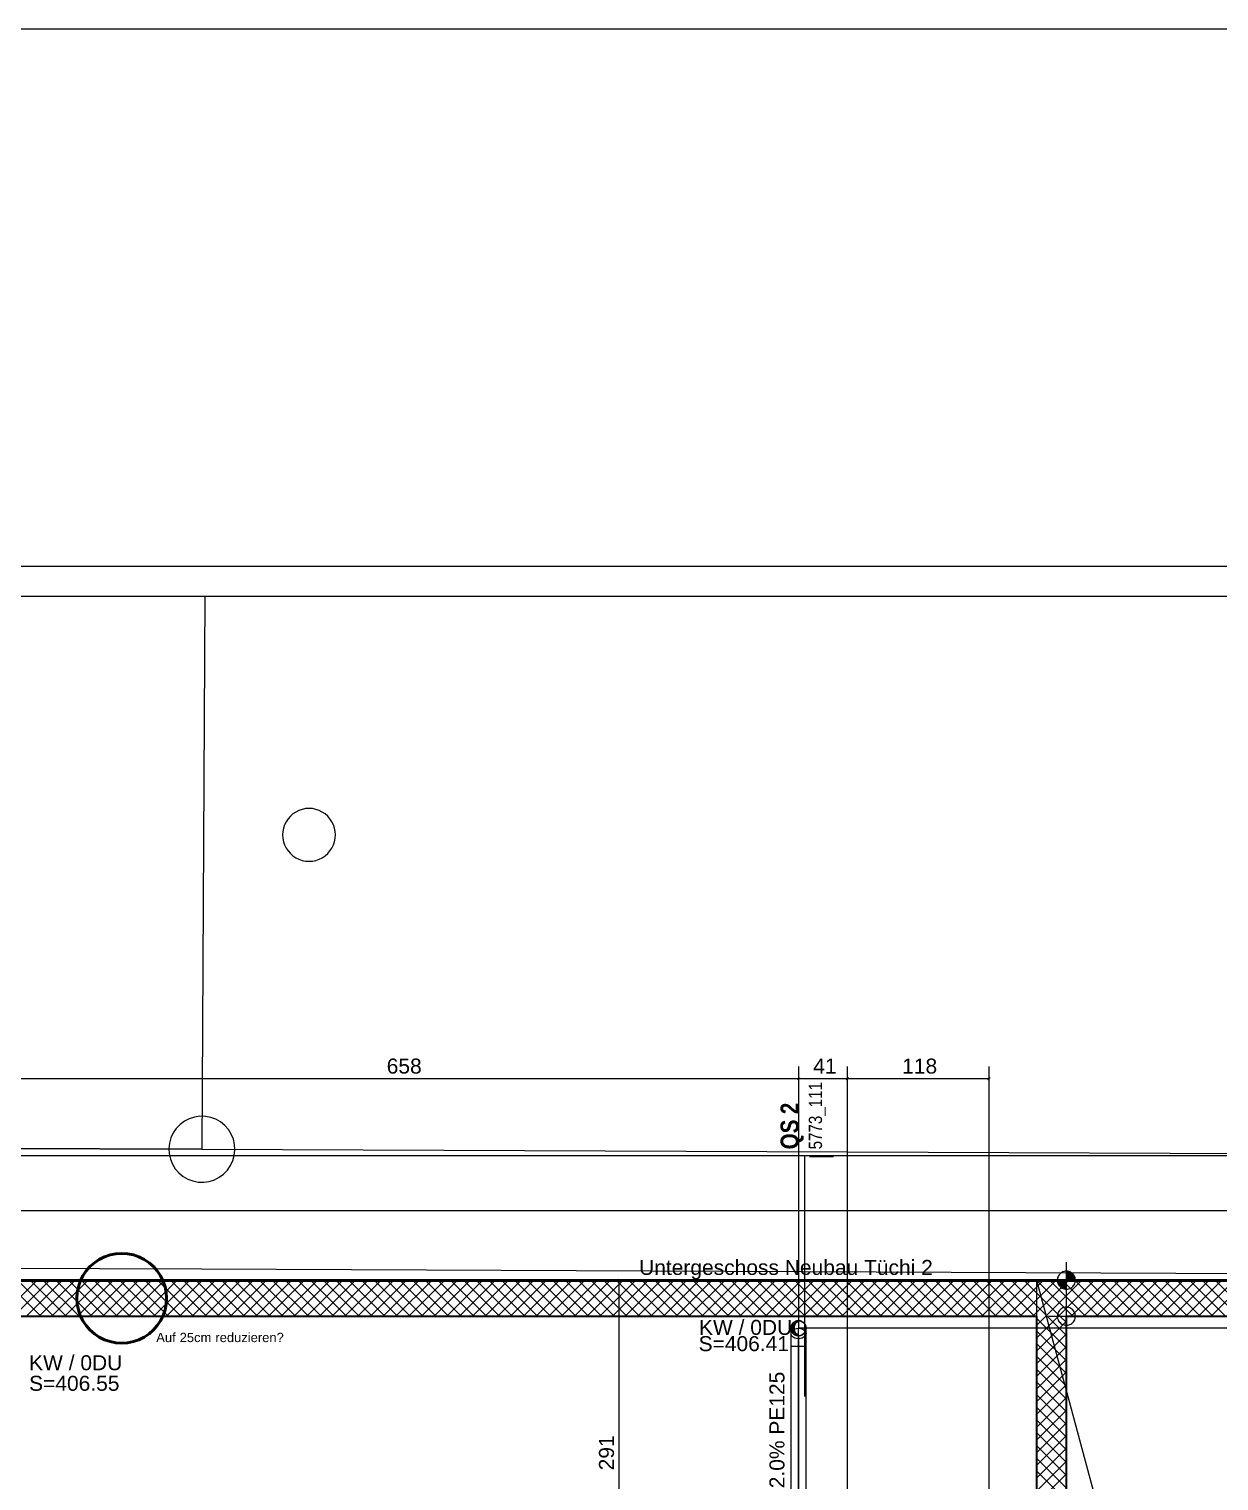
# Model space of a CAD drawing. Extents: x -1 to 1342, y -35 to 723.
# Drawn here: x 338.9 to 537, y 447.6 to 689.5 of the extents above; entities that cross this region are included whole.
import ezdxf
from ezdxf.lldxf.tags import DXFTag

# ---------------------------------------------------------------- set-up
doc = ezdxf.new("R2010")
doc.units = 0
doc.layers.get('0').update_dxf_attribs({"lineweight": 18})
for name, color, linetype, lineweight in [('-1._UG_2_005 Situation', 7, 'Continuous', 18), ('-1._UG_3_- offene Fragen', 7, 'Continuous', 25), ('-1._UG_3_- offene Fragen Neu', 7, 'Continuous', 25), ('-1._UG_3_0 Neu', 7, 'Continuous', 25), ('-1._UG_3_000-2 Kataster Parzellenpunkte', 7, 'Continuous', 25), ('-1._UG_3_000-3 Kataster Parzellengrenzen', 7, 'Continuous', 25), ('-1._UG_3_010 Aussenwände Bauteilschraffuren Neu', 7, 'Continuous', 25), ('-1._UG_3_010 Aussenwände Neu', 7, 'Continuous', 25), ('-1._UG_3_015 Innenwände Bauteilschraffuren Neu', 7, 'Continuous', 25), ('-1._UG_3_015 Innenwände Neu', 7, 'Continuous', 25), ('-1._UG_3_035 Decken Neu', 7, 'Continuous', 25), ('-1._UG_3_111 Bemassung Ausführung Koten Neu', 7, 'Continuous', 25), ('-1._UG_3_200 Schnittlinien', 7, 'Continuous', 25)]:
    doc.layers.add(name, color=color, linetype=linetype, lineweight=lineweight)
for name, color, linetype, lineweight, true_color in [('GP_Kopf', 7, 'Continuous', 25, 0xffff80), ('S_Schmutzwasser', 7, 'Continuous', 18, 0xcc6600), ('S_Schmutzwasser@DELETE-EINSTRICH', 7, 'Continuous', 18, 0xcc6600), ('S_T_Text_Grundleitungen', 2, 'Continuous', 18, 0xffff00), ('X_Geometrie', 3, 'Continuous', 18, 0x00ff00), ('X_Mass', 7, 'Continuous', 18, 0x0080ff)]:
    doc.layers.add(name, color=color, linetype=linetype, lineweight=lineweight, true_color=true_color)
doc.styles.get("Standard").update_dxf_attribs({"font": 'arial.ttf'})
tags = doc.linetypes.add('Strich 1_0.5mm', pattern=[0.0055, 0.005, -0.0005]).pattern_tags.tags
tags[6:7] = [DXFTag(74, 4), DXFTag(75, 0), DXFTag(340, '0'), DXFTag(46, 1.0), DXFTag(50, 0.0), DXFTag(44, 0.0), DXFTag(45, 0.0)]
tags[4:5] = [DXFTag(74, 4), DXFTag(75, 0), DXFTag(340, '0'), DXFTag(46, 1.0), DXFTag(50, 0.0), DXFTag(44, 0.0), DXFTag(45, 0.0)]
tags = doc.linetypes.add('Strich 3_1mm Kanten', pattern=[0.004, 0.003, -0.001]).pattern_tags.tags
tags[6:7] = [DXFTag(74, 4), DXFTag(75, 0), DXFTag(340, '0'), DXFTag(46, 1.0), DXFTag(50, 0.0), DXFTag(44, 0.0), DXFTag(45, 0.0)]
tags[4:5] = [DXFTag(74, 4), DXFTag(75, 0), DXFTag(340, '0'), DXFTag(46, 1.0), DXFTag(50, 0.0), DXFTag(44, 0.0), DXFTag(45, 0.0)]
tags = doc.linetypes.add('STRICHLINIE2', pattern=[9.525, 6.35, -3.175]).pattern_tags.tags
tags[6:7] = [DXFTag(74, 4), DXFTag(75, 0), DXFTag(340, '0'), DXFTag(46, 0.0), DXFTag(50, 0.0), DXFTag(44, 0.0), DXFTag(45, 0.0)]
tags[4:5] = [DXFTag(74, 4), DXFTag(75, 0), DXFTag(340, '0'), DXFTag(46, 0.0), DXFTag(50, 0.0), DXFTag(44, 0.0), DXFTag(45, 0.0)]
tags = doc.linetypes.add('Strichpunkt 3_1_1mm Achsen', pattern=[0.005, 0.003, -0.001, 0, -0.001]).pattern_tags.tags
tags[10:11] = [DXFTag(74, 4), DXFTag(75, 0), DXFTag(340, '0'), DXFTag(46, 1.0), DXFTag(50, 0.0), DXFTag(44, 0.0), DXFTag(45, 0.0)]
tags[8:9] = [DXFTag(74, 4), DXFTag(75, 0), DXFTag(340, '0'), DXFTag(46, 1.0), DXFTag(50, 0.0), DXFTag(44, 0.0), DXFTag(45, 0.0)]
tags[6:7] = [DXFTag(74, 4), DXFTag(75, 0), DXFTag(340, '0'), DXFTag(46, 1.0), DXFTag(50, 0.0), DXFTag(44, 0.0), DXFTag(45, 0.0)]
tags[4:5] = [DXFTag(74, 4), DXFTag(75, 0), DXFTag(340, '0'), DXFTag(46, 1.0), DXFTag(50, 0.0), DXFTag(44, 0.0), DXFTag(45, 0.0)]
tags = doc.linetypes.add('Strichpunkt 6_2_2mm Schnitt', pattern=[0.5, 0.3, -0.1, 0, -0.1]).pattern_tags.tags
tags[10:11] = [DXFTag(74, 4), DXFTag(75, 0), DXFTag(340, '0'), DXFTag(46, 1.0), DXFTag(50, 0.0), DXFTag(44, 0.0), DXFTag(45, 0.0)]
tags[8:9] = [DXFTag(74, 4), DXFTag(75, 0), DXFTag(340, '0'), DXFTag(46, 1.0), DXFTag(50, 0.0), DXFTag(44, 0.0), DXFTag(45, 0.0)]
tags[6:7] = [DXFTag(74, 4), DXFTag(75, 0), DXFTag(340, '0'), DXFTag(46, 1.0), DXFTag(50, 0.0), DXFTag(44, 0.0), DXFTag(45, 0.0)]
tags[4:5] = [DXFTag(74, 4), DXFTag(75, 0), DXFTag(340, '0'), DXFTag(46, 1.0), DXFTag(50, 0.0), DXFTag(44, 0.0), DXFTag(45, 0.0)]
tags = doc.linetypes.add('STRICHPUNKT2', pattern=[12.7, 6.35, -3.175, 0, -3.175]).pattern_tags.tags
tags[10:11] = [DXFTag(74, 4), DXFTag(75, 0), DXFTag(340, '0'), DXFTag(46, 0.0), DXFTag(50, 0.0), DXFTag(44, 0.0), DXFTag(45, 0.0)]
tags[8:9] = [DXFTag(74, 4), DXFTag(75, 0), DXFTag(340, '0'), DXFTag(46, 0.0), DXFTag(50, 0.0), DXFTag(44, 0.0), DXFTag(45, 0.0)]
tags[6:7] = [DXFTag(74, 4), DXFTag(75, 0), DXFTag(340, '0'), DXFTag(46, 0.0), DXFTag(50, 0.0), DXFTag(44, 0.0), DXFTag(45, 0.0)]
tags[4:5] = [DXFTag(74, 4), DXFTag(75, 0), DXFTag(340, '0'), DXFTag(46, 0.0), DXFTag(50, 0.0), DXFTag(44, 0.0), DXFTag(45, 0.0)]

# ---------------------------------------------------------------- blocks, each defined once
blk = doc.blocks.new('Polygon-A0SKLQGTLL')
at = {"color": 0, "linetype": 'ByBlock', "lineweight": -2, "ltscale": 0.25}
blk.add_line((0, 600.03), (1260, 600.03), dxfattribs=at)
blk = doc.blocks.new('Maß-A0SKLQGXLL', base_point=(-1.06, 639.5))
at = {"color": 0, "linetype": 'ByBlock', "lineweight": -2, "ltscale": 0.25}
blk.add_line((1260, 689.5), (0, 689.5), dxfattribs=at)
blk = doc.blocks.new('Polygon-A0SKLQGZLL', base_point=(5, 5))
at = {"color": 0, "linetype": 'ByBlock', "lineweight": -2, "ltscale": 0.25}
blk.add_line((5, 595.03), (1255, 595.03), dxfattribs=at)
blk = doc.blocks.new('WC mit 9_0 l Spülwassermenge-A0SKLQH9LL', base_point=(465.79, 471.78))
at = {"color": 0, "linetype": 'ByBlock', "lineweight": -2, "ltscale": 0.18}
for p, q in [((466.56, 474.18), (466.42, 474.11)), ((466.72, 474.24), (466.56, 474.18)), ((466.88, 474.27), (466.72, 474.24)), ((467.04, 474.28), (466.88, 474.27)), ((467.2, 474.27), (467.04, 474.28)), ((467.36, 474.24), (467.2, 474.27)), ((467.52, 474.18), (467.36, 474.24)), ((467.67, 474.11), (467.52, 474.18)), ((465.8, 473.19), (465.79, 473.03)), ((465.79, 473.03), (465.8, 472.87)), ((465.83, 473.35), (465.8, 473.19)), ((465.8, 472.87), (465.83, 472.7)), ((465.89, 473.51), (465.83, 473.35)), ((465.83, 472.7), (465.89, 472.55)), ((465.96, 473.65), (465.89, 473.51)), ((465.89, 472.55), (465.96, 472.4)), ((466.05, 473.79), (465.96, 473.65)), ((465.96, 472.4), (466.05, 472.27)), ((466.16, 473.91), (466.05, 473.79)), ((466.05, 472.27), (466.16, 472.14)), ((466.28, 474.02), (466.16, 473.91)), ((466.16, 472.14), (466.28, 472.04)), ((466.42, 474.11), (466.28, 474.02)), ((466.28, 472.04), (466.42, 471.95)), ((466.42, 471.95), (466.56, 471.87)), ((466.56, 471.87), (466.72, 471.82)), ((466.72, 471.82), (466.88, 471.79)), ((466.88, 471.79), (467.04, 471.78)), ((467.04, 471.78), (467.2, 471.79)), ((467.2, 471.79), (467.36, 471.82)), ((467.36, 471.82), (467.52, 471.87)), ((467.52, 471.87), (467.67, 471.95)), ((467.8, 474.02), (467.67, 474.11)), ((467.67, 471.95), (467.8, 472.04)), ((467.92, 473.91), (467.8, 474.02)), ((467.8, 472.04), (467.92, 472.14)), ((468.03, 473.79), (467.92, 473.91)), ((467.92, 472.14), (468.03, 472.27)), ((468.12, 473.65), (468.03, 473.79)), ((468.03, 472.27), (468.12, 472.4)), ((468.2, 473.51), (468.12, 473.65)), ((468.12, 472.4), (468.2, 472.55)), ((468.25, 473.35), (468.2, 473.51)), ((468.2, 472.55), (468.25, 472.7)), ((468.28, 473.19), (468.25, 473.35)), ((468.25, 472.7), (468.28, 472.87)), ((468.29, 473.03), (468.28, 473.19)), ((468.28, 472.87), (468.29, 473.03))]:
    blk.add_line(p, q, dxfattribs=at)
blk = doc.blocks.new('Polylinie-A0SKLQINLL', base_point=(159.84, 119.83))
at = {"color": 0, "linetype": 'ByBlock', "lineweight": -2, "ltscale": 0.36}
blk.add_line((657.14, 480.83), (181.84, 480.83), dxfattribs=at)
blk = doc.blocks.new('Blockreferenz-A0SKLQITLL', base_point=(106.71, 115.33))
at = {"color": 0, "linetype": 'ByBlock', "lineweight": -2, "ltscale": 130000}
for p, q in [((367.6, 482.85), (116.58, 483.95)), ((615, 481.81), (367.6, 482.85))]:
    blk.add_line(p, q, dxfattribs=at)
blk = doc.blocks.new('Polylinie-A0SKLQLFLL', base_point=(124.96, 97.02))
at = {"color": 0, "linetype": 'ByBlock', "lineweight": -2, "ltscale": 0.18}
for p, q in [((631.14, 501.74), (124.96, 501.74)), ((134.04, 492.66), (631.14, 492.66))]:
    blk.add_line(p, q, dxfattribs=at)
blk = doc.blocks.new('Abwasserleitung-A0SKLQMLLL', base_point=(467.04, 422.78))
at = {"color": 0, "linetype": 'ByBlock', "lineweight": -2, "ltscale": 0.18}
blk.add_line((467.04, 471.78), (467.04, 422.78), dxfattribs=at)
blk = doc.blocks.new('Rohr-A0SKLQOJLL', base_point=(465.79, 426.72))
at = {"color": 0, "linetype": 'ByBlock', "lineweight": -2, "ltscale": 0.18}
for p, q in [((465.83, 470.02), (465.79, 470.02)), ((465.79, 470.02), (465.83, 470.02)), ((465.79, 426.73), (465.79, 470.02)), ((465.83, 470.02), (465.96, 470.03)), ((465.96, 470.01), (465.83, 470.02)), ((465.96, 470.03), (466.16, 470.03)), ((466.16, 470.01), (465.96, 470.01)), ((466.16, 470.03), (466.42, 470.03)), ((466.42, 470.01), (466.16, 470.01)), ((466.42, 470.03), (466.72, 470.03)), ((466.72, 470.01), (466.42, 470.01)), ((466.72, 470.03), (467.04, 470.03)), ((467.04, 470.01), (466.72, 470.01)), ((467.04, 470.03), (467.36, 470.03)), ((467.36, 470.01), (467.04, 470.01)), ((467.36, 470.03), (467.67, 470.03)), ((467.67, 470.01), (467.36, 470.01)), ((467.67, 470.03), (467.92, 470.03)), ((467.92, 470.01), (467.67, 470.01)), ((467.92, 470.03), (468.12, 470.03)), ((468.12, 470.01), (467.92, 470.01)), ((468.12, 470.03), (468.25, 470.02)), ((468.25, 470.02), (468.12, 470.01)), ((468.25, 470.02), (468.29, 470.02)), ((468.29, 470.02), (468.25, 470.02)), ((468.29, 426.73), (468.29, 470.02)), ((465.79, 426.73), (465.83, 426.74)), ((465.83, 426.73), (465.79, 426.73)), ((465.83, 426.74), (465.96, 426.74)), ((465.96, 426.73), (465.83, 426.73)), ((465.96, 426.74), (466.16, 426.74)), ((466.16, 426.73), (465.96, 426.73)), ((466.16, 426.74), (466.42, 426.75)), ((466.42, 426.72), (466.16, 426.73)), ((466.42, 426.75), (466.72, 426.75)), ((466.72, 426.72), (466.42, 426.72)), ((466.72, 426.75), (467.04, 426.75)), ((467.04, 426.72), (466.72, 426.72)), ((467.04, 426.75), (467.36, 426.75)), ((467.36, 426.72), (467.04, 426.72)), ((467.36, 426.75), (467.67, 426.75)), ((467.67, 426.72), (467.36, 426.72)), ((467.67, 426.75), (467.92, 426.74)), ((467.92, 426.73), (467.67, 426.72)), ((467.92, 426.74), (468.12, 426.74)), ((468.12, 426.73), (467.92, 426.73)), ((468.12, 426.74), (468.25, 426.74)), ((468.25, 426.73), (468.12, 426.73)), ((468.25, 426.74), (468.29, 426.73)), ((468.29, 426.73), (468.25, 426.73))]:
    blk.add_line(p, q, dxfattribs=at)
at = {"color": 0, "linetype": 'STRICHPUNKT2', "lineweight": 25, "ltscale": 0.25}
blk.add_line((467.04, 426.73), (467.04, 470.02), dxfattribs=at)
blk = doc.blocks.new('Bogen 45°-A0SKLQP5LL', base_point=(465.79, 470.01))
at = {"color": 0, "linetype": 'ByBlock', "lineweight": -2, "ltscale": 0.18}
for p, q in [((465.79, 472.15), (465.83, 472.38)), ((465.83, 471.92), (465.79, 472.15)), ((465.79, 471.63), (465.79, 472.15)), ((465.83, 472.38), (465.96, 472.59)), ((465.96, 471.7), (465.83, 471.92)), ((465.96, 472.59), (466.16, 472.78)), ((466.16, 472.78), (466.42, 472.92)), ((466.42, 472.92), (466.72, 473.01)), ((466.72, 473.01), (467.04, 473.04)), ((467.04, 473.04), (467.36, 473.01)), ((467.36, 473.01), (467.67, 472.92)), ((467.67, 472.92), (467.92, 472.78)), ((467.92, 472.78), (468.12, 472.59)), ((468.12, 472.59), (468.25, 472.38)), ((468.25, 471.92), (468.12, 471.7)), ((468.25, 472.38), (468.29, 472.15)), ((468.29, 472.15), (468.25, 471.92)), ((468.29, 471.63), (468.29, 472.15)), ((465.79, 471.38), (465.79, 471.63)), ((465.79, 471.08), (465.79, 471.38)), ((465.79, 470.76), (465.79, 471.08)), ((465.79, 470.02), (465.79, 470.76)), ((465.83, 470.02), (465.79, 470.02)), ((465.79, 470.02), (465.83, 470.02)), ((465.83, 470.02), (465.96, 470.03)), ((465.96, 470.01), (465.83, 470.02)), ((466.16, 471.52), (465.96, 471.7)), ((465.96, 470.03), (466.16, 470.03)), ((466.16, 470.01), (465.96, 470.01)), ((466.42, 471.38), (466.16, 471.52)), ((466.16, 470.03), (466.42, 470.03)), ((466.42, 470.01), (466.16, 470.01)), ((466.72, 471.29), (466.42, 471.38)), ((466.42, 470.03), (466.72, 470.03)), ((466.72, 470.01), (466.42, 470.01)), ((467.04, 471.26), (466.72, 471.29)), ((466.72, 470.03), (467.04, 470.03)), ((467.04, 470.01), (466.72, 470.01)), ((467.36, 471.29), (467.04, 471.26)), ((467.04, 470.03), (467.36, 470.03)), ((467.36, 470.01), (467.04, 470.01)), ((467.67, 471.38), (467.36, 471.29)), ((467.36, 470.03), (467.67, 470.03)), ((467.67, 470.01), (467.36, 470.01)), ((467.92, 471.52), (467.67, 471.38)), ((467.67, 470.03), (467.92, 470.03)), ((467.92, 470.01), (467.67, 470.01)), ((468.12, 471.7), (467.92, 471.52)), ((467.92, 470.03), (468.12, 470.03)), ((468.12, 470.01), (467.92, 470.01)), ((468.12, 470.03), (468.25, 470.02)), ((468.25, 470.02), (468.12, 470.01)), ((468.29, 470.02), (468.25, 470.02)), ((468.25, 470.02), (468.29, 470.02)), ((468.29, 471.38), (468.29, 471.63)), ((468.29, 471.08), (468.29, 471.38)), ((468.29, 470.76), (468.29, 471.08)), ((468.29, 470.02), (468.29, 470.76))]:
    blk.add_line(p, q, dxfattribs=at)
at = {"color": 0, "linetype": 'STRICHPUNKT2', "lineweight": 25, "ltscale": 0.25}
for p, q in [((467.04, 471.63), (467.04, 472.15)), ((467.04, 471.38), (467.04, 471.63)), ((467.04, 471.08), (467.04, 471.38)), ((467.04, 470.76), (467.04, 471.08)), ((467.04, 470.02), (467.04, 470.76))]:
    blk.add_line(p, q, dxfattribs=at)
blk = doc.blocks.new('Bogen 45°-A0SKLQP7LL', base_point=(465.79, 471.26))
at = {"color": 0, "linetype": 'ByBlock', "lineweight": -2, "ltscale": 0.18}
for p, q in [((466.42, 474.11), (466.72, 474.24)), ((466.72, 474.24), (467.04, 474.28)), ((467.04, 474.28), (467.36, 474.24)), ((467.36, 474.24), (467.67, 474.11)), ((465.79, 473.03), (465.83, 473.35)), ((465.79, 472.99), (465.79, 473.03)), ((465.83, 472.7), (465.79, 473.03)), ((465.79, 472.86), (465.79, 472.99)), ((465.79, 472.67), (465.79, 472.86)), ((465.79, 472.15), (465.79, 472.67)), ((465.79, 472.15), (465.83, 472.38)), ((465.83, 471.92), (465.79, 472.15)), ((465.83, 473.35), (465.96, 473.65)), ((465.96, 472.4), (465.83, 472.7)), ((465.83, 472.38), (465.96, 472.59)), ((465.96, 471.7), (465.83, 471.92)), ((465.96, 473.65), (466.16, 473.91)), ((465.96, 472.59), (466.16, 472.78)), ((466.16, 472.14), (465.96, 472.4)), ((466.16, 473.91), (466.42, 474.11)), ((466.16, 472.78), (466.42, 472.92)), ((466.42, 471.95), (466.16, 472.14)), ((466.42, 472.92), (466.72, 473.01)), ((466.72, 471.82), (466.42, 471.95)), ((466.72, 473.01), (467.04, 473.04)), ((467.04, 471.78), (466.72, 471.82)), ((467.04, 473.04), (467.36, 473.01)), ((467.36, 471.82), (467.04, 471.78)), ((467.36, 473.01), (467.67, 472.92)), ((467.67, 471.95), (467.36, 471.82)), ((467.67, 474.11), (467.92, 473.91)), ((467.67, 472.92), (467.92, 472.78)), ((467.92, 472.14), (467.67, 471.95)), ((467.92, 473.91), (468.12, 473.65)), ((467.92, 472.78), (468.12, 472.59)), ((468.12, 472.4), (467.92, 472.14)), ((468.12, 473.65), (468.25, 473.35)), ((468.25, 472.7), (468.12, 472.4)), ((468.12, 472.59), (468.25, 472.38)), ((468.25, 471.92), (468.12, 471.7)), ((468.25, 473.35), (468.29, 473.03)), ((468.29, 473.03), (468.25, 472.7)), ((468.25, 472.38), (468.29, 472.15)), ((468.29, 472.15), (468.25, 471.92)), ((468.29, 472.99), (468.29, 473.03)), ((468.29, 472.86), (468.29, 472.99)), ((468.29, 472.67), (468.29, 472.86)), ((468.29, 472.15), (468.29, 472.67)), ((466.16, 471.52), (465.96, 471.7)), ((466.42, 471.38), (466.16, 471.52)), ((466.72, 471.29), (466.42, 471.38)), ((467.04, 471.26), (466.72, 471.29)), ((467.36, 471.29), (467.04, 471.26)), ((467.67, 471.38), (467.36, 471.29)), ((467.92, 471.52), (467.67, 471.38)), ((468.12, 471.7), (467.92, 471.52))]:
    blk.add_line(p, q, dxfattribs=at)
at = {"color": 0, "lineweight": 35}
for p, q in [((467.04, 474.28), (466.74, 474.1)), ((465.93, 473.03), (466.23, 473.03)), ((465.97, 473.34), (466.26, 473.34)), ((465.97, 472.72), (466.26, 472.72)), ((466.1, 473.65), (466.38, 473.65)), ((466.1, 472.4), (466.38, 472.4)), ((466.33, 473.54), (466.24, 473.2)), ((466.24, 473.2), (466.24, 472.85)), ((466.24, 472.85), (466.33, 472.52)), ((466.5, 473.85), (466.33, 473.54)), ((466.33, 472.52), (466.5, 472.21)), ((466.35, 473.97), (466.6, 473.97)), ((466.35, 472.09), (466.6, 472.09)), ((466.74, 474.1), (466.5, 473.85)), ((466.5, 472.21), (466.74, 471.96)), ((466.74, 471.96), (467.04, 471.78))]:
    blk.add_line(p, q, dxfattribs=at)
at = {"color": 0, "linetype": 'STRICHPUNKT2', "lineweight": 25, "ltscale": 0.25}
for p, q in [((467.04, 472.99), (467.04, 473.03)), ((467.04, 473.03), (467.04, 473.03)), ((467.04, 472.86), (467.04, 472.99)), ((467.04, 472.67), (467.04, 472.86)), ((467.04, 472.15), (467.04, 472.67))]:
    blk.add_line(p, q, dxfattribs=at)
blk = doc.blocks.new('Maß-A0SKLQPHLL', base_point=(181.65, 389.96))
at = {"color": 0, "linetype": 'ByBlock', "lineweight": -2, "ltscale": 0.18}
for p, q in [((467.04, 516.63), (467.04, 473.03)), ((475.15, 516.63), (475.15, 430.89)), ((498.74, 516.63), (498.74, 418.83)), ((181.84, 514.63), (498.74, 514.63)), ((467.23, 514.82), (466.85, 514.44)), ((475.34, 514.82), (474.96, 514.44)), ((498.93, 514.82), (498.55, 514.44))]:
    blk.add_line(p, q, dxfattribs=at)
at = {"color": 0, "linetype": 'ByBlock', "lineweight": -2, "ltscale": 0.18, "char_height": 2.5, "attachment_point": 1}
for s, insert in [('{\\fArial;658}', (398.47, 517.96)), ('{\\fArial;41}', (469.49, 517.96)), ('{\\fArial;118}', (484.3, 517.96))]:
    blk.add_mtext(s, dxfattribs=dict(at, insert=insert))
blk = doc.blocks.new('Maß-A0SKLQPLLL', base_point=(467.04, 245.3))
at = {"color": 0, "linetype": 'ByBlock', "lineweight": -2, "ltscale": 0.18}
for p, q in [((600.14, 481.03), (506.64, 481.03)), ((598.33, 480.84), (597.95, 481.22)), ((598.14, 481.03), (598.14, 245.49)), ((600.14, 473.04), (467.04, 473.04)), ((598.33, 472.85), (597.95, 473.23)), ((600.14, 430.89), (475.15, 430.89)), ((598.33, 430.7), (597.95, 431.08)), ((600.14, 418.83), (498.75, 418.83)), ((598.33, 418.64), (597.95, 419.02)), ((600.14, 333.03), (546.64, 333.03)), ((598.33, 332.84), (597.95, 333.22)), ((600.14, 314.93), (528.54, 314.93)), ((598.33, 314.74), (597.95, 315.12)), ((600.14, 271.47), (528.54, 271.47)), ((598.33, 271.28), (597.95, 271.66)), ((600.14, 245.49), (528.54, 245.49)), ((598.33, 245.3), (597.95, 245.68))]:
    blk.add_line(p, q, dxfattribs=at)
at = {"color": 0, "linetype": 'ByBlock', "lineweight": -2, "ltscale": 0.18, "char_height": 2.5, "attachment_point": 1, "rotation": 90}
for s, insert in [('{\\fArial;40}', (594.81, 475.19)), ('{\\fArial;211}', (594.81, 449.42)), ('{\\fArial;60}', (594.81, 423.07)), ('{\\fArial;429}', (594.81, 373.12)), ('{\\fArial;90}', (594.81, 322.19)), ('{\\fArial;217}', (594.81, 290.41)), ('{\\fArial;130}', (594.81, 255.84))]:
    blk.add_mtext(s, dxfattribs=dict(at, insert=insert))
blk = doc.blocks.new('Maß-A0SKLQPTLL', base_point=(433.81, 293.58))
at = {"color": 0, "linetype": 'ByBlock', "lineweight": -2, "ltscale": 0.18}
for p, q in [((435.14, 481.03), (506.64, 481.03)), ((437.33, 480.84), (436.95, 481.22)), ((437.14, 481.03), (437.14, 293.77)), ((435.14, 422.77), (467.04, 422.77)), ((437.33, 422.58), (436.95, 422.96)), ((435.14, 387.11), (467.04, 387.11)), ((437.33, 386.92), (436.95, 387.31)), ((435.14, 293.77), (467.04, 293.77)), ((437.33, 293.58), (436.95, 293.97))]:
    blk.add_line(p, q, dxfattribs=at)
at = {"color": 0, "linetype": 'ByBlock', "lineweight": -2, "ltscale": 0.18, "char_height": 2.5, "attachment_point": 1, "rotation": 90}
for s, insert in [('{\\fArial;291}', (433.81, 449.35)), ('{\\fArial;178}', (433.81, 402.3)), ('{\\fArial;467}', (433.81, 337.63))]:
    blk.add_mtext(s, dxfattribs=dict(at, insert=insert))
blk = doc.blocks.new('Referenz-A0SKLQRXLL', base_point=(5, 5))
at = {"layer": '-1._UG_3_- offene Fragen Neu', "color": 0, "linetype": 'Continuous', "lineweight": 50, "ltscale": 250}
for p, q in [((349.8, 483.95), (349.06, 483.3)), ((350.61, 484.49), (349.8, 483.95)), ((351.48, 484.92), (350.61, 484.49)), ((352.41, 485.24), (351.48, 484.92)), ((353.37, 485.43), (352.41, 485.24)), ((354.34, 485.49), (353.37, 485.43)), ((355.32, 485.43), (354.34, 485.49)), ((356.28, 485.24), (355.32, 485.43)), ((357.2, 484.92), (356.28, 485.24)), ((358.08, 484.49), (357.2, 484.92)), ((358.89, 483.95), (358.08, 484.49)), ((359.63, 483.3), (358.89, 483.95)), ((347.87, 481.76), (347.44, 480.88)), ((348.42, 482.57), (347.87, 481.76)), ((349.06, 483.3), (348.42, 482.57)), ((360.27, 482.57), (359.63, 483.3)), ((360.81, 481.76), (360.27, 482.57)), ((361.25, 480.88), (360.81, 481.76)), ((347.13, 479.95), (346.94, 479)), ((347.44, 480.88), (347.13, 479.95)), ((361.56, 479.95), (361.25, 480.88)), ((361.75, 479), (361.56, 479.95)), ((346.94, 479), (346.87, 478.02)), ((346.87, 478.02), (346.94, 477.04)), ((346.94, 477.04), (347.13, 476.09)), ((361.56, 476.09), (361.75, 477.04)), ((361.82, 478.02), (361.75, 479)), ((361.75, 477.04), (361.82, 478.02)), ((347.13, 476.09), (347.44, 475.16)), ((347.44, 475.16), (347.87, 474.28)), ((347.87, 474.28), (348.42, 473.47)), ((360.27, 473.47), (360.81, 474.28)), ((360.81, 474.28), (361.25, 475.16)), ((361.25, 475.16), (361.56, 476.09)), ((348.42, 473.47), (349.06, 472.74)), ((349.06, 472.74), (349.8, 472.09)), ((349.8, 472.09), (350.61, 471.55)), ((358.08, 471.55), (358.89, 472.09)), ((358.89, 472.09), (359.63, 472.74)), ((359.63, 472.74), (360.27, 473.47)), ((350.61, 471.55), (351.48, 471.12)), ((351.48, 471.12), (352.41, 470.8)), ((352.41, 470.8), (353.37, 470.61)), ((353.37, 470.61), (354.34, 470.55)), ((354.34, 470.55), (355.32, 470.61)), ((355.32, 470.61), (356.28, 470.8)), ((356.28, 470.8), (357.2, 471.12)), ((357.2, 471.12), (358.08, 471.55))]:
    blk.add_line(p, q, dxfattribs=at)
at = {"layer": '-1._UG_3_0 Neu', "color": 0, "linetype": 'Continuous', "lineweight": 13, "ltscale": 16.9}
for p, q in [((383.33, 559.04), (382.85, 558.72)), ((383.85, 559.3), (383.33, 559.04)), ((384.39, 559.48), (383.85, 559.3)), ((384.95, 559.6), (384.39, 559.48)), ((385.53, 559.63), (384.95, 559.6)), ((386.1, 559.6), (385.53, 559.63)), ((386.67, 559.48), (386.1, 559.6)), ((387.21, 559.3), (386.67, 559.48)), ((387.73, 559.04), (387.21, 559.3)), ((388.21, 558.72), (387.73, 559.04)), ((381.46, 556.92), (381.28, 556.37)), ((381.72, 557.43), (381.46, 556.92)), ((382.04, 557.91), (381.72, 557.43)), ((382.42, 558.34), (382.04, 557.91)), ((382.85, 558.72), (382.42, 558.34)), ((388.64, 558.34), (388.21, 558.72)), ((389.02, 557.91), (388.64, 558.34)), ((389.34, 557.43), (389.02, 557.91)), ((389.59, 556.92), (389.34, 557.43)), ((389.78, 556.37), (389.59, 556.92)), ((381.17, 555.81), (381.13, 555.23)), ((381.13, 555.23), (381.17, 554.66)), ((381.28, 556.37), (381.17, 555.81)), ((381.17, 554.66), (381.28, 554.09)), ((381.28, 554.09), (381.46, 553.55)), ((389.59, 553.55), (389.78, 554.09)), ((389.89, 555.81), (389.78, 556.37)), ((389.78, 554.09), (389.89, 554.66)), ((389.93, 555.23), (389.89, 555.81)), ((389.89, 554.66), (389.93, 555.23)), ((381.46, 553.55), (381.72, 553.03)), ((381.72, 553.03), (382.04, 552.55)), ((382.04, 552.55), (382.42, 552.12)), ((382.42, 552.12), (382.85, 551.74)), ((382.85, 551.74), (383.33, 551.42)), ((387.73, 551.42), (388.21, 551.74)), ((388.21, 551.74), (388.64, 552.12)), ((388.64, 552.12), (389.02, 552.55)), ((389.02, 552.55), (389.34, 553.03)), ((389.34, 553.03), (389.59, 553.55)), ((383.33, 551.42), (383.85, 551.17)), ((383.85, 551.17), (384.39, 550.98)), ((384.39, 550.98), (384.95, 550.87)), ((384.95, 550.87), (385.53, 550.83)), ((385.53, 550.83), (386.1, 550.87)), ((386.1, 550.87), (386.67, 550.98)), ((386.67, 550.98), (387.21, 551.17)), ((387.21, 551.17), (387.73, 551.42))]:
    blk.add_line(p, q, dxfattribs=at)
at = {"layer": '-1._UG_3_000-2 Kataster Parzellenpunkte', "color": 0, "linetype": 'Continuous', "lineweight": 13, "ltscale": 16.9}
for p, q in [((366.46, 508.22), (365.59, 507.94)), ((367.36, 508.35), (366.46, 508.22)), ((368.27, 508.32), (367.36, 508.35)), ((369.16, 508.15), (368.27, 508.32)), ((370.01, 507.84), (369.16, 508.15)), ((363.42, 506.33), (362.91, 505.58)), ((364.06, 506.99), (363.42, 506.33)), ((364.79, 507.53), (364.06, 506.99)), ((365.59, 507.94), (364.79, 507.53)), ((370.8, 507.39), (370.01, 507.84)), ((371.5, 506.81), (370.8, 507.39)), ((372.1, 506.13), (371.5, 506.81)), ((372.58, 505.36), (372.1, 506.13)), ((362.28, 503.89), (362.19, 502.98)), ((362.53, 504.76), (362.28, 503.89)), ((362.91, 505.58), (362.53, 504.76)), ((372.93, 504.52), (372.58, 505.36)), ((373.13, 503.63), (372.93, 504.52)), ((373.18, 502.73), (373.13, 503.63)), ((362.19, 502.98), (362.24, 502.08)), ((362.24, 502.08), (362.44, 501.19)), ((362.44, 501.19), (362.79, 500.35)), ((372.46, 500.12), (372.84, 500.95)), ((372.84, 500.95), (373.09, 501.82)), ((373.09, 501.82), (373.18, 502.73)), ((362.79, 500.35), (363.27, 499.58)), ((363.27, 499.58), (363.87, 498.9)), ((363.87, 498.9), (364.57, 498.32)), ((370.58, 498.18), (371.31, 498.72)), ((371.31, 498.72), (371.95, 499.38)), ((371.95, 499.38), (372.46, 500.12)), ((364.57, 498.32), (365.36, 497.87)), ((365.36, 497.87), (366.21, 497.56)), ((366.21, 497.56), (367.1, 497.39)), ((367.1, 497.39), (368.01, 497.36)), ((368.01, 497.36), (368.91, 497.49)), ((368.91, 497.49), (369.78, 497.77)), ((369.78, 497.77), (370.58, 498.18))]:
    blk.add_line(p, q, dxfattribs=at)
at = {"layer": '-1._UG_3_000-3 Kataster Parzellengrenzen', "color": 0, "linetype": 'Continuous', "lineweight": -2, "ltscale": 62.5}
for p, q in [((368.17, 595.03), (367.68, 502.85)), ((368.17, 595.03), (367.68, 502.85)), ((367.68, 502.85), (116.67, 503.95)), ((116.67, 503.95), (367.68, 502.85)), ((367.68, 502.85), (615.08, 501.81)), ((367.68, 502.85), (615.08, 501.81))]:
    blk.add_line(p, q, dxfattribs=at)
at = {"layer": '-1._UG_3_010 Aussenwände Bauteilschraffuren Neu', "color": 0, "linetype": 'Continuous', "lineweight": 0, "ltscale": 0.0169}
for p, q in [((334.25, 475.03), (340.25, 481.03)), ((340.87, 475.03), (334.87, 481.03)), ((336.37, 475.03), (342.37, 481.03)), ((342.99, 475.03), (336.99, 481.03)), ((338.49, 475.03), (344.49, 481.03)), ((345.11, 475.03), (339.11, 481.03)), ((340.61, 475.03), (346.61, 481.03)), ((347.23, 475.03), (341.23, 481.03)), ((342.73, 475.03), (348.73, 481.03)), ((349.35, 475.03), (343.35, 481.03)), ((344.85, 475.03), (350.85, 481.03)), ((351.47, 475.03), (345.47, 481.03)), ((346.97, 475.03), (352.97, 481.03)), ((353.6, 475.03), (347.6, 481.03)), ((349.1, 475.03), (355.1, 481.03)), ((355.72, 475.03), (349.72, 481.03)), ((351.22, 475.03), (357.22, 481.03)), ((357.84, 475.03), (351.84, 481.03)), ((353.34, 475.03), (359.34, 481.03)), ((359.96, 475.03), (353.96, 481.03)), ((355.46, 475.03), (361.46, 481.03)), ((362.08, 475.03), (356.08, 481.03)), ((357.58, 475.03), (363.58, 481.03)), ((364.2, 475.03), (358.2, 481.03)), ((359.7, 475.03), (365.7, 481.03)), ((366.32, 475.03), (360.32, 481.03)), ((361.82, 475.03), (367.82, 481.03)), ((368.44, 475.03), (362.44, 481.03)), ((363.95, 475.03), (369.95, 481.03)), ((370.57, 475.03), (364.57, 481.03)), ((366.07, 475.03), (372.07, 481.03)), ((372.69, 475.03), (366.69, 481.03)), ((368.19, 475.03), (374.19, 481.03)), ((374.81, 475.03), (368.81, 481.03)), ((370.31, 475.03), (376.31, 481.03)), ((376.93, 475.03), (370.93, 481.03)), ((372.43, 475.03), (378.43, 481.03)), ((379.05, 475.03), (373.05, 481.03)), ((374.55, 475.03), (380.55, 481.03)), ((381.17, 475.03), (375.17, 481.03)), ((376.67, 475.03), (382.67, 481.03)), ((383.29, 475.03), (377.29, 481.03)), ((378.79, 475.03), (384.79, 481.03)), ((385.42, 475.03), (379.42, 481.03)), ((380.92, 475.03), (386.92, 481.03)), ((387.54, 475.03), (381.54, 481.03)), ((383.04, 475.03), (389.04, 481.03)), ((389.66, 475.03), (383.66, 481.03)), ((385.16, 475.03), (391.16, 481.03)), ((391.78, 475.03), (385.78, 481.03)), ((387.28, 475.03), (393.28, 481.03)), ((393.9, 475.03), (387.9, 481.03)), ((389.4, 475.03), (395.4, 481.03)), ((396.02, 475.03), (390.02, 481.03)), ((391.52, 475.03), (397.52, 481.03)), ((398.14, 475.03), (392.14, 481.03)), ((393.64, 475.03), (399.64, 481.03)), ((400.26, 475.03), (394.26, 481.03)), ((395.77, 475.03), (401.77, 481.03)), ((402.39, 475.03), (396.39, 481.03)), ((397.89, 475.03), (403.89, 481.03)), ((404.51, 475.03), (398.51, 481.03)), ((400.01, 475.03), (406.01, 481.03)), ((406.63, 475.03), (400.63, 481.03)), ((402.13, 475.03), (408.13, 481.03)), ((408.75, 475.03), (402.75, 481.03)), ((404.25, 475.03), (410.25, 481.03)), ((410.87, 475.03), (404.87, 481.03)), ((406.37, 475.03), (412.37, 481.03)), ((412.99, 475.03), (406.99, 481.03)), ((408.49, 475.03), (414.49, 481.03)), ((415.11, 475.03), (409.11, 481.03)), ((410.61, 475.03), (416.61, 481.03)), ((417.24, 475.03), (411.24, 481.03)), ((412.74, 475.03), (418.74, 481.03)), ((419.36, 475.03), (413.36, 481.03)), ((414.86, 475.03), (420.86, 481.03)), ((421.48, 475.03), (415.48, 481.03)), ((416.98, 475.03), (422.98, 481.03)), ((423.6, 475.03), (417.6, 481.03)), ((419.1, 475.03), (425.1, 481.03)), ((425.72, 475.03), (419.72, 481.03)), ((421.22, 475.03), (427.22, 481.03)), ((427.84, 475.03), (421.84, 481.03)), ((423.34, 475.03), (429.34, 481.03)), ((429.96, 475.03), (423.96, 481.03)), ((425.46, 475.03), (431.46, 481.03)), ((432.08, 475.03), (426.08, 481.03)), ((427.58, 475.03), (433.58, 481.03)), ((434.21, 475.03), (428.21, 481.03)), ((429.71, 475.03), (435.71, 481.03)), ((436.33, 475.03), (430.33, 481.03)), ((431.83, 475.03), (437.83, 481.03)), ((438.45, 475.03), (432.45, 481.03)), ((433.95, 475.03), (439.95, 481.03)), ((440.57, 475.03), (434.57, 481.03)), ((436.07, 475.03), (442.07, 481.03)), ((442.69, 475.03), (436.69, 481.03)), ((438.19, 475.03), (444.19, 481.03)), ((444.81, 475.03), (438.81, 481.03)), ((440.31, 475.03), (446.31, 481.03)), ((446.93, 475.03), (440.93, 481.03)), ((442.43, 475.03), (448.43, 481.03)), ((449.06, 475.03), (443.06, 481.03)), ((444.56, 475.03), (450.56, 481.03)), ((451.18, 475.03), (445.18, 481.03)), ((446.68, 475.03), (452.68, 481.03)), ((453.3, 475.03), (447.3, 481.03)), ((448.8, 475.03), (454.8, 481.03)), ((455.42, 475.03), (449.42, 481.03)), ((450.92, 475.03), (456.92, 481.03)), ((457.54, 475.03), (451.54, 481.03)), ((453.04, 475.03), (459.04, 481.03)), ((459.66, 475.03), (453.66, 481.03)), ((455.16, 475.03), (461.16, 481.03)), ((461.78, 475.03), (455.78, 481.03)), ((457.28, 475.03), (463.28, 481.03)), ((463.9, 475.03), (457.9, 481.03)), ((459.4, 475.03), (465.4, 481.03)), ((466.03, 475.03), (460.03, 481.03)), ((461.53, 475.03), (467.53, 481.03)), ((468.15, 475.03), (462.15, 481.03)), ((463.65, 475.03), (469.65, 481.03)), ((470.27, 475.03), (464.27, 481.03)), ((465.77, 475.03), (471.77, 481.03)), ((472.39, 475.03), (466.39, 481.03)), ((467.89, 475.03), (473.89, 481.03)), ((474.51, 475.03), (468.51, 481.03)), ((470.01, 475.03), (476.01, 481.03)), ((476.63, 475.03), (470.63, 481.03)), ((472.13, 475.03), (478.13, 481.03)), ((478.75, 475.03), (472.75, 481.03)), ((474.25, 475.03), (480.25, 481.03)), ((480.87, 475.03), (474.87, 481.03)), ((476.38, 475.03), (482.38, 481.03)), ((483, 475.03), (477, 481.03)), ((478.5, 475.03), (484.5, 481.03)), ((485.12, 475.03), (479.12, 481.03)), ((480.62, 475.03), (486.62, 481.03)), ((487.24, 475.03), (481.24, 481.03)), ((482.74, 475.03), (488.74, 481.03)), ((489.36, 475.03), (483.36, 481.03)), ((484.86, 475.03), (490.86, 481.03)), ((491.48, 475.03), (485.48, 481.03)), ((486.98, 475.03), (492.98, 481.03)), ((493.6, 475.03), (487.6, 481.03)), ((489.1, 475.03), (495.1, 481.03)), ((495.72, 475.03), (489.72, 481.03)), ((491.22, 475.03), (497.22, 481.03)), ((497.85, 475.03), (491.85, 481.03)), ((493.35, 475.03), (499.35, 481.03)), ((499.97, 475.03), (493.97, 481.03)), ((495.47, 475.03), (501.47, 481.03)), ((502.09, 475.03), (496.09, 481.03)), ((497.59, 475.03), (503.59, 481.03)), ((504.21, 475.03), (498.21, 481.03)), ((499.71, 475.03), (505.71, 481.03)), ((506.33, 475.03), (500.33, 481.03)), ((501.83, 475.03), (507.83, 481.03)), ((508.45, 475.03), (502.45, 481.03)), ((503.95, 475.03), (509.95, 481.03)), ((510.57, 475.03), (504.57, 481.03)), ((506.07, 475.03), (512.07, 481.03)), ((512.69, 475.03), (506.69, 481.03)), ((508.2, 475.03), (514.2, 481.03)), ((514.82, 475.03), (508.82, 481.03)), ((510.32, 475.03), (516.32, 481.03)), ((516.94, 475.03), (510.94, 481.03)), ((512.44, 475.03), (518.44, 481.03)), ((519.06, 475.03), (513.06, 481.03)), ((514.56, 475.03), (520.56, 481.03)), ((521.18, 475.03), (515.18, 481.03)), ((516.68, 475.03), (522.68, 481.03)), ((523.3, 475.03), (517.3, 481.03)), ((518.8, 475.03), (524.8, 481.03)), ((525.42, 475.03), (519.42, 481.03)), ((520.92, 475.03), (526.92, 481.03)), ((527.54, 475.03), (521.54, 481.03)), ((523.04, 475.03), (529.04, 481.03)), ((529.67, 475.03), (523.67, 481.03)), ((525.17, 475.03), (531.17, 481.03)), ((531.79, 475.03), (525.79, 481.03)), ((527.29, 475.03), (533.29, 481.03)), ((533.91, 475.03), (527.91, 481.03)), ((529.41, 475.03), (535.41, 481.03)), ((536.03, 475.03), (530.03, 481.03)), ((531.53, 475.03), (537.53, 481.03)), ((538.15, 475.03), (532.15, 481.03)), ((533.65, 475.03), (539.65, 481.03)), ((540.27, 475.03), (534.27, 481.03)), ((535.77, 475.03), (541.77, 481.03)), ((542.39, 475.03), (536.39, 481.03))]:
    blk.add_line(p, q, dxfattribs=at)
at = {"layer": '-1._UG_3_010 Aussenwände Neu', "color": 0, "lineweight": 35}
for p, q in [((652.14, 481.03), (203.84, 481.03)), ((333.04, 475.03), (506.64, 475.03)), ((511.64, 475.03), (652.14, 475.03))]:
    blk.add_line(p, q, dxfattribs=at)
at = {"layer": '-1._UG_3_015 Innenwände Bauteilschraffuren Neu', "color": 0, "linetype": 'Continuous', "lineweight": 0, "ltscale": 0.0169}
for p, q in [((506.64, 473.47), (508.2, 475.03)), ((506.64, 471.35), (510.32, 475.03)), ((511.64, 469.72), (506.64, 474.72)), ((506.64, 469.23), (511.64, 474.23)), ((511.64, 471.84), (508.45, 475.03)), ((511.64, 473.96), (510.57, 475.03)), ((511.64, 467.6), (506.64, 472.6)), ((506.64, 467.11), (511.64, 472.11)), ((511.64, 465.47), (506.64, 470.47)), ((506.64, 464.99), (511.64, 469.99)), ((511.64, 463.35), (506.64, 468.35)), ((506.64, 462.87), (511.64, 467.87)), ((511.64, 461.23), (506.64, 466.23)), ((506.64, 460.75), (511.64, 465.75)), ((511.64, 459.11), (506.64, 464.11)), ((506.64, 458.63), (511.64, 463.63)), ((511.64, 456.99), (506.64, 461.99)), ((506.64, 456.5), (511.64, 461.5)), ((511.64, 454.87), (506.64, 459.87)), ((506.64, 454.38), (511.64, 459.38)), ((511.64, 452.75), (506.64, 457.75)), ((506.64, 452.26), (511.64, 457.26)), ((511.64, 450.63), (506.64, 455.63)), ((506.64, 450.14), (511.64, 455.14)), ((511.64, 448.5), (506.64, 453.5)), ((506.64, 448.02), (511.64, 453.02)), ((511.64, 446.38), (506.64, 451.38)), ((506.64, 445.9), (511.64, 450.9)), ((511.64, 444.26), (506.64, 449.26)), ((506.64, 443.78), (511.64, 448.78))]:
    blk.add_line(p, q, dxfattribs=at)
at = {"layer": '-1._UG_3_015 Innenwände Neu', "color": 0, "lineweight": 35}
for p, q in [((506.64, 475.03), (506.64, 444.63)), ((511.64, 436.01), (511.64, 475.03))]:
    blk.add_line(p, q, dxfattribs=at)
at = {"layer": '-1._UG_3_035 Decken Neu', "color": 0, "linetype": 'Strichpunkt 3_1_1mm Achsen', "lineweight": 13, "ltscale": 2197}
blk.add_line((652.14, 481.03), (203.84, 481.03), dxfattribs=at)
at = {"layer": '-1._UG_3_035 Decken Neu', "color": 0, "linetype": 'Strich 3_1mm Kanten', "lineweight": 13, "ltscale": 2197}
for p, q in [((506.64, 481.03), (333.04, 481.03)), ((506.64, 481.03), (333.04, 481.03)), ((506.64, 481.03), (652.14, 481.03)), ((652.14, 481.03), (506.64, 481.03)), ((506.64, 481.03), (506.64, 440.65))]:
    blk.add_line(p, q, dxfattribs=at)
at = {"layer": '-1._UG_3_035 Decken Neu', "color": 0, "lineweight": 13}
blk.add_line((511.64, 481.03), (333.04, 481.03), dxfattribs=at)
blk.add_line((511.64, 481.03), (333.04, 481.03), dxfattribs=at)
at = {"layer": '-1._UG_3_035 Decken Neu', "color": 0, "linetype": 'Strich 3_1mm Kanten', "lineweight": 13, "ltscale": 16.9}
blk.add_line((506.64, 481.03), (546.64, 333.03), dxfattribs=at)
at = {"layer": '-1._UG_3_035 Decken Neu', "color": 0, "linetype": 'Continuous', "lineweight": 13, "ltscale": 16.9}
blk.add_line((511.64, 481.03), (652.14, 481.03), dxfattribs=at)
blk.add_line((511.64, 481.03), (652.14, 481.03), dxfattribs=at)
at = {"layer": '-1._UG_3_111 Bemassung Ausführung Koten Neu', "color": 0, "lineweight": 13}
for p, q in [((511.64, 478.03), (511.64, 484.03)), ((508.64, 481.03), (514.64, 481.03)), ((511.64, 472.03), (511.64, 478.03)), ((508.64, 475.03), (514.64, 475.03))]:
    blk.add_line(p, q, dxfattribs=at)
at = {"layer": '-1._UG_3_111 Bemassung Ausführung Koten Neu', "color": 0, "linetype": 'Continuous', "lineweight": 13, "ltscale": 16.9}
for p, q in [((510.26, 481.6), (510.19, 481.42)), ((510.34, 481.78), (510.26, 481.6)), ((510.45, 481.94), (510.34, 481.78)), ((510.58, 482.09), (510.45, 481.94)), ((510.73, 482.22), (510.58, 482.09)), ((510.89, 482.33), (510.73, 482.22)), ((511.07, 482.41), (510.89, 482.33)), ((511.25, 482.48), (511.07, 482.41)), ((511.45, 482.52), (511.25, 482.48)), ((511.64, 482.53), (511.45, 482.52)), ((511.84, 482.52), (511.64, 482.53)), ((512.03, 482.48), (511.84, 482.52)), ((512.22, 482.41), (512.03, 482.48)), ((512.39, 482.33), (512.22, 482.41)), ((512.55, 482.22), (512.39, 482.33)), ((512.7, 482.09), (512.55, 482.22)), ((512.83, 481.94), (512.7, 482.09)), ((512.94, 481.78), (512.83, 481.94)), ((513.03, 481.6), (512.94, 481.78)), ((513.09, 481.42), (513.03, 481.6)), ((510.15, 481.22), (510.14, 481.03)), ((510.14, 481.03), (510.15, 480.83)), ((510.19, 481.42), (510.15, 481.22)), ((510.15, 480.83), (510.19, 480.64)), ((510.19, 480.64), (510.26, 480.45)), ((510.26, 480.45), (510.34, 480.28)), ((510.34, 480.28), (510.45, 480.12)), ((510.45, 480.12), (510.58, 479.97)), ((510.58, 479.97), (510.73, 479.84)), ((510.73, 479.84), (510.89, 479.73)), ((510.89, 479.73), (511.07, 479.64)), ((511.07, 479.64), (511.25, 479.58)), ((511.25, 479.58), (511.45, 479.54)), ((511.45, 479.54), (511.64, 479.53)), ((511.64, 479.53), (511.84, 479.54)), ((511.84, 479.54), (512.03, 479.58)), ((512.03, 479.58), (512.22, 479.64)), ((512.22, 479.64), (512.39, 479.73)), ((512.39, 479.73), (512.55, 479.84)), ((512.55, 479.84), (512.7, 479.97)), ((512.7, 479.97), (512.83, 480.12)), ((512.83, 480.12), (512.94, 480.28)), ((512.94, 480.28), (513.03, 480.45)), ((513.03, 480.45), (513.09, 480.64)), ((513.13, 481.22), (513.09, 481.42)), ((513.09, 480.64), (513.13, 480.83)), ((513.14, 481.03), (513.13, 481.22)), ((513.13, 480.83), (513.14, 481.03)), ((510.15, 475.22), (510.14, 475.03)), ((510.14, 475.03), (510.15, 474.83)), ((510.19, 475.42), (510.15, 475.22)), ((510.15, 474.83), (510.19, 474.64)), ((510.26, 475.6), (510.19, 475.42)), ((510.19, 474.64), (510.26, 474.45)), ((510.34, 475.78), (510.26, 475.6)), ((510.26, 474.45), (510.34, 474.28)), ((510.45, 475.94), (510.34, 475.78)), ((510.34, 474.28), (510.45, 474.12)), ((510.58, 476.09), (510.45, 475.94)), ((510.73, 476.22), (510.58, 476.09)), ((510.89, 476.33), (510.73, 476.22)), ((511.07, 476.41), (510.89, 476.33)), ((511.25, 476.48), (511.07, 476.41)), ((511.45, 476.52), (511.25, 476.48)), ((511.64, 476.53), (511.45, 476.52)), ((511.84, 476.52), (511.64, 476.53)), ((512.03, 476.48), (511.84, 476.52)), ((512.22, 476.41), (512.03, 476.48)), ((512.39, 476.33), (512.22, 476.41)), ((512.55, 476.22), (512.39, 476.33)), ((512.7, 476.09), (512.55, 476.22)), ((512.83, 475.94), (512.7, 476.09)), ((512.94, 475.78), (512.83, 475.94)), ((512.83, 474.12), (512.94, 474.28)), ((513.03, 475.6), (512.94, 475.78)), ((512.94, 474.28), (513.03, 474.45)), ((513.09, 475.42), (513.03, 475.6)), ((513.03, 474.45), (513.09, 474.64)), ((513.13, 475.22), (513.09, 475.42)), ((513.09, 474.64), (513.13, 474.83)), ((513.14, 475.03), (513.13, 475.22)), ((513.13, 474.83), (513.14, 475.03)), ((510.45, 474.12), (510.58, 473.97)), ((510.58, 473.97), (510.73, 473.84)), ((510.73, 473.84), (510.89, 473.73)), ((510.89, 473.73), (511.07, 473.64)), ((511.07, 473.64), (511.25, 473.58)), ((511.25, 473.58), (511.45, 473.54)), ((511.45, 473.54), (511.64, 473.53)), ((511.64, 473.53), (511.84, 473.54)), ((511.84, 473.54), (512.03, 473.58)), ((512.03, 473.58), (512.22, 473.64)), ((512.22, 473.64), (512.39, 473.73)), ((512.39, 473.73), (512.55, 473.84)), ((512.55, 473.84), (512.7, 473.97)), ((512.7, 473.97), (512.83, 474.12))]:
    blk.add_line(p, q, dxfattribs=at)
at = {"layer": '-1._UG_3_111 Bemassung Ausführung Koten Neu', "color": 0, "linetype": 'Continuous', "lineweight": 0, "ltscale": 0.0169}
for points in [[(511.64, 481.03), (512.22, 481.03), (511.64, 482.53)], [(511.68, 482.41), (512.22, 482.41), (511.64, 482.53)], [(512.22, 481.03), (512.22, 482.41), (511.68, 482.41)], [(512.22, 481.03), (512.7, 481.03), (512.22, 482.41)], [(512.33, 482.09), (512.7, 482.09), (512.22, 482.41)], [(512.7, 481.03), (512.7, 482.09), (512.33, 482.09)], [(512.7, 481.03), (513.03, 481.03), (512.7, 482.09)], [(512.85, 481.6), (513.03, 481.6), (512.7, 482.09)], [(513.03, 481.03), (513.03, 481.6), (512.85, 481.6)], [(513.03, 481.03), (513.14, 481.03), (513.03, 481.6)], [(510.26, 480.45), (510.26, 481.03), (510.14, 481.03)], [(510.26, 480.45), (510.43, 480.45), (510.26, 481.03)], [(510.58, 479.97), (510.58, 481.03), (510.26, 481.03)], [(510.58, 479.97), (510.43, 480.45), (510.26, 480.45)], [(510.58, 479.97), (510.95, 479.97), (510.58, 481.03)], [(511.07, 479.64), (511.07, 481.03), (510.58, 481.03)], [(511.07, 479.64), (510.95, 479.97), (510.58, 479.97)], [(511.07, 479.64), (511.6, 479.64), (511.07, 481.03)], [(511.64, 479.53), (511.64, 481.03), (511.07, 481.03)], [(511.64, 479.53), (511.6, 479.64), (511.07, 479.64)]]:
    blk.add_solid(points, dxfattribs=at)
at = {"layer": '-1._UG_3_200 Schnittlinien', "color": 0, "linetype": 'Strichpunkt 6_2_2mm Schnitt', "lineweight": -2, "ltscale": 62.5}
blk.add_line((468.06, 501.63), (468.06, 461.63), dxfattribs=at)
at = {"layer": '-1._UG_3_200 Schnittlinien', "color": 0, "lineweight": -2}
blk.add_line((468.86, 501.63), (472.86, 501.63), dxfattribs=at)
at = {"layer": '-1._UG_3_- offene Fragen', "color": 0, "linetype": 'Continuous', "lineweight": 13, "ltscale": 0.0169, "char_height": 1.5441, "attachment_point": 1}
for s, insert in [('{\\fArial;Auf}', (360.09, 472.26)), ('{\\fArial;25cm}', (363.99, 472.26)), ('{\\fArial;reduzieren?}', (369.94, 472.26))]:
    blk.add_mtext(s, dxfattribs=dict(at, insert=insert))
at = {"layer": '-1._UG_3_200 Schnittlinien', "color": 0, "linetype": 'Continuous', "lineweight": 13, "ltscale": 0.0169, "attachment_point": 1, "rotation": 90}
for s, insert, char_height in [('{\\fArial Narrow;5773_111}', (468.75, 502.83), 2.2), ('{\\fArial Narrow|b1|i0;2}', (464.05, 508.69), 3), ('{\\fArial Narrow|b1|i0;QS}', (464.05, 502.83), 3)]:
    blk.add_mtext(s, dxfattribs=dict(at, insert=insert, char_height=char_height))

msp = doc.modelspace()

# ---------------------------------------------------------------- block references
at = {"layer": '-1._UG_2_005 Situation', "color": 9, "linetype": 'Strich 1_0.5mm', "lineweight": 13, "ltscale": 130, "true_color": 0xc0c0c0}
msp.add_blockref('Blockreferenz-A0SKLQITLL', (106.71, 115.33), dxfattribs=at)
at = {"color": 8, "lineweight": 25, "ltscale": 0.25, "true_color": 0x808080}
msp.add_blockref('Referenz-A0SKLQRXLL', (5, 5), dxfattribs=at)
at = {"color": 1, "linetype": 'STRICHLINIE2', "ltscale": 0.36, "true_color": 0xff0000}
msp.add_blockref('Polylinie-A0SKLQINLL', (159.84, 119.83), dxfattribs=at)
at = {"layer": 'GP_Kopf', "ltscale": 0.25}
for name, p in [('Maß-A0SKLQGXLL', (-1.06, 639.5)), ('Polygon-A0SKLQGTLL', (0, 0)), ('Polygon-A0SKLQGZLL', (5, 5))]:
    msp.add_blockref(name, p, dxfattribs=at)
at = {"layer": 'S_Schmutzwasser', "ltscale": 0.18}
for name, p in [('Bogen 45°-A0SKLQP7LL', (465.79, 471.26)), ('Bogen 45°-A0SKLQP5LL', (465.79, 470.01)), ('Rohr-A0SKLQOJLL', (465.79, 426.72))]:
    msp.add_blockref(name, p, dxfattribs=at)
at = {"layer": 'S_Schmutzwasser@DELETE-EINSTRICH', "ltscale": 0.18}
for name, p in [('WC mit 9_0 l Spülwassermenge-A0SKLQH9LL', (465.79, 471.78)), ('Abwasserleitung-A0SKLQMLLL', (467.04, 422.78))]:
    msp.add_blockref(name, p, dxfattribs=at)
at = {"layer": 'X_Geometrie', "color": 9, "ltscale": 0.18, "true_color": 0xc0c0c0}
msp.add_blockref('Polylinie-A0SKLQLFLL', (124.96, 97.02), dxfattribs=at)
at = {"layer": 'X_Mass', "ltscale": 0.18}
for name, p in [('Maß-A0SKLQPHLL', (181.65, 389.96)), ('Maß-A0SKLQPTLL', (433.81, 293.58)), ('Maß-A0SKLQPLLL', (467.04, 245.3))]:
    msp.add_blockref(name, p, dxfattribs=at)

# ---------------------------------------------------------------- texts
at = {"layer": 'S_T_Text_Grundleitungen', "color": 1, "ltscale": 0.18, "true_color": 0xff0000, "insert": (440.49, 484.41), "char_height": 2.5, "attachment_point": 1}
msp.add_mtext('{\\fArial;Untergeschoss Neubau Tüchi 2}', dxfattribs=at)
at = {"layer": 'S_T_Text_Grundleitungen', "color": 24, "ltscale": 0.18, "true_color": 0x993300, "char_height": 2.5, "attachment_point": 1}
for s, insert in [('{\\fArial;KW / 0DU}', (450.47, 474.42)), ('{\\fArial;S=406.41}', (450.4, 471.71)), ('{\\fArial;KW / 0DU}', (338.92, 468.53)), ('{\\fArial;S=406.55}', (338.92, 465.1))]:
    msp.add_mtext(s, dxfattribs=dict(at, insert=insert))
at = {"layer": 'S_T_Text_Grundleitungen', "color": 24, "ltscale": 0.18, "true_color": 0x993300, "insert": (462.2, 432.59), "char_height": 2.5, "attachment_point": 1, "rotation": 90}
msp.add_mtext('{\\fArial;0.0l/s ← 2.0% PE125}', dxfattribs=at)

doc.saveas('drawing.dxf')
